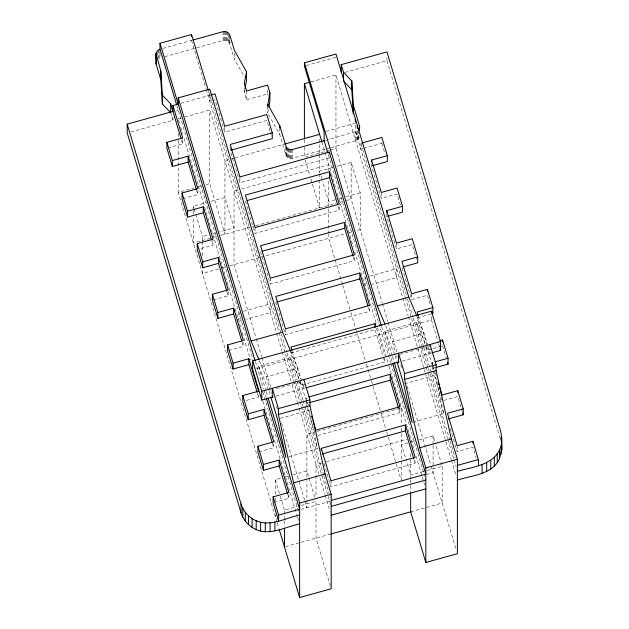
<?xml version="1.0" encoding="UTF-8"?>
<svg xmlns="http://www.w3.org/2000/svg" width="629" height="629" viewBox="0 0 629 629"><rect width="100%" height="100%" fill="white"/><g stroke="black" fill="none" stroke-linecap="round" stroke-linejoin="round"><path stroke-width="0.47" stroke-dasharray="3.15 2.36" d="M267.6 90.018L267.6 93.941L246.568 99.791L244.288 92.188L244.634 90.411M330.256 147.846L292.587 158.319C289.867 159.011 286.659 157.462 285.81 154.718L279.74 134.457L267.655 113.126L268.512 108.668M331.2 147.587L356.627 140.432L359.198 137.908L359.198 134.96M325.555 140.322L357.453 131.131L357.453 139.96M162.777 48.409L192.018 40.28M164.704 56.704L195.784 48.063M196.728 47.804L223.098 40.476C225.842 39.658 229.066 41.286 229.868 44.077L234.428 59.268L244.579 77.186M306.26 65.526L335.957 57.278M180.995 103.298L209.756 95.301M176.458 110.452L178.211 109.965M211.517 100.703L209.756 101.19L209.756 92.652M212.39 100.459L215.024 99.728L224.734 132.145L266.798 120.446L271.17 135.031M130.934 131.933L172.951 120.249L172.951 114.368M178.211 118.795L180.995 118.016M184.706 116.986L209.756 110.02L276.367 332.301M310.907 81.904L335.957 74.937L402.568 297.218M344.951 72.437L386.961 60.754L386.961 57.813M167.817 147.964L182.669 143.837L182.669 138.93M325.995 131.367L355.692 123.111L355.692 140.778M234.397 158.036L224.938 160.67L224.938 234.255L209.756 183.613L209.756 110.02M235.348 157.769L283.616 144.356M276.996 522.039L178.211 192.38L193.984 187.992M198.622 186.703L201.406 185.932M206.045 184.643L209.756 183.613M329.462 150.331L304.405 157.297L304.405 145.519M330.39 150.072L335.957 148.523L335.957 74.937M183 198.615L197.844 194.487L197.844 190.563M230.198 147.43L230.198 150.378L239.908 182.787L329.297 157.942L329.297 155.976M362.681 148.664L360.849 149.167L360.849 143.278M363.593 148.405L381.882 143.326L381.882 141.36M237.825 190.005L234.043 191.051L234.043 264.644L255.979 337.859M241.615 188.952L328.692 164.743L328.692 170.553M193.386 210.102L193.386 206.233L206.375 202.617M211.014 201.327L224.938 197.459L234.043 227.847L219.199 231.975M332.576 167.534L319.587 171.151L320.688 174.831M337.215 166.245L351.139 162.376L360.244 192.765L360.244 229.561L356.462 230.607M202.491 240.49L202.491 236.622L208.057 235.073M212.696 233.784L215.48 233.005M335.186 199.731L328.692 201.539L322.622 181.278M338.897 198.701L341.681 197.923M346.32 196.633L360.244 192.765M210.393 238.297L193.386 243.03L193.386 216.887M213.797 237.353L216.58 236.575M220.779 235.411L254.784 225.96M255.728 225.693L336.02 203.371M339.802 202.326L342.781 201.492M346.414 200.486L351.139 199.173L351.139 162.376M200.958 248.479L213.019 245.129L213.019 240.223M245.373 201.021L255.091 233.438L339.22 210.047L339.22 204.158M371.566 163.98L371.566 165.938L381.284 198.355L397.056 193.968L400.335 204.905M218.554 268.953L202.491 273.418L202.491 268.575M222.328 267.899L226.11 266.853M229.884 265.8L260.115 257.395M261.059 257.135L345.392 233.689M348.906 232.714L351.894 231.881M213.349 299.907L228.201 295.779L228.201 290.873M260.548 251.671L270.266 284.08L354.394 260.689L354.394 254.808M386.749 213.64L386.749 216.58L396.459 248.998L412.239 244.61L416.61 259.195M243.557 311.253L270.47 303.776L270.47 312.605L246.34 319.312M369.758 276.17L396.671 268.693L396.671 277.523L371.613 284.489M241.701 320.601L238.918 321.38L240.883 327.945M354.717 251.592L365.119 286.289L367.902 285.519M228.524 350.55L243.376 346.422L243.376 342.498M275.73 302.313L285.44 334.73L369.577 311.339L369.577 306.433M402.198 268.158L411.633 299.64L427.413 295.26L430.692 306.197M290.905 352.963L375.041 329.572L384.751 361.982L300.623 385.373L290.905 352.963L290.905 350.998M431.022 314.013L417.098 317.881L426.816 350.29L442.588 345.903L442.588 343.945M265.973 390.751L258.645 366.314L290.197 357.547L299.373 379.263M392.174 355.668L384.846 331.231L416.398 322.465L426.336 345.989M256.467 368.665L431.47 320.012L431.47 315.105M259.407 360.755L266.24 376.92L297.784 368.154L303.854 388.408L303.854 383.501M385.608 325.673L392.433 341.838L423.985 333.063L427.571 345.038M276.39 388.683L299.593 382.235M399.808 354.371L426.721 346.894L433.57 369.766M246.489 400.421L258.55 397.064L258.55 393.141M275.982 396.16L305.301 388.007M402.222 361.062L431.117 353.034M432.28 364.6L432.28 362.634L434.136 362.123M307.196 407.309L306.087 403.606L308.918 402.819M441.715 400.013L432.28 368.523L435.064 367.745M280.251 418.332L309.02 410.336L307.644 405.768M404.596 383.769L435.221 375.254L433.845 370.678M316.356 431.525L306.897 434.159L306.897 479.668M317.307 431.258L401.546 407.844L401.546 424.3M258.881 451.842L273.733 447.714L273.733 443.791M317.684 435.496L399.926 412.632L399.926 406.743M443.846 400.421L457.77 396.553L462.409 412.05M288.75 456.709L317.519 448.705L309.02 410.336M413.096 422.138L443.72 413.623L435.221 375.254M321.678 462.968L316.002 464.54L316.002 496.493M326.412 461.647L406.861 439.286M275.345 494.245L275.345 479.723L281.839 477.914M285.55 476.884L288.334 476.114M292.972 474.816L306.897 470.948L315.451 499.497M408.04 442.832L401.546 444.64L406.232 460.294M411.751 441.802L414.535 441.023M419.173 439.734L433.09 435.866L435.575 444.153M274.063 502.485L288.908 498.357L288.908 493.451M324.037 463.51L330.972 486.665L415.109 463.274L415.109 459.351M450.23 428.428L457.165 451.583L472.945 447.195L476.224 458.132M284.45 519.79L284.45 510.111L297.438 506.494M301.149 505.464L316.002 501.337L316.002 538.133L330.335 585.969M423.639 471.412L410.651 475.029L406.507 461.214M427.35 470.382L442.203 466.254L435.85 445.073M300.851 509.427L330.131 501.282M426.478 474.502L433.09 472.662L433.09 467.819M285.377 546.648L300.505 542.442M301.149 542.261L329.793 534.296M410.651 511.817L442.203 503.051L442.203 466.254M417.161 316.898L423.985 333.063M384.846 331.231L394.784 354.756M290.574 351.084L297.784 368.154M258.645 366.314L268.583 389.846M386.961 60.754L500.794 440.607L500.794 436.675M381.882 143.326L385.16 154.262M442.588 345.903L446.142 357.752M431.47 320.012L438.366 343.033M438.641 343.953L439.467 346.721M427.854 345.958L430.055 353.325L430.055 348.419M418.214 315.695L426.816 344.401L426.816 350.29M432.28 362.634L432.831 364.49M433.114 365.418L434.222 369.121M435.331 372.824L436.44 376.527M416.398 322.465L423.718 346.894M424.001 347.837L431.329 372.274M431.604 373.209L443.72 413.623M361.132 144.222L407.285 298.232M407.568 299.168L412.915 317.016M413.19 317.952L421.917 347.066M422.201 348.002L428.113 367.721M428.388 368.665L449.782 440.033M450.057 440.968L455.129 457.873M355.692 131.948L405.1 296.825M405.312 297.541L425.896 366.227M426.14 367.037L427.586 371.857M427.83 372.675L447.541 438.452M447.809 439.349L453.721 459.084M453.996 460.003L455.97 466.584M402.851 298.154L408.19 315.978M408.473 316.914L425.055 372.25M425.338 373.186L451.197 459.469M451.473 460.412L455.97 475.414M335.957 148.523L382.18 302.769M382.463 303.713L387.81 321.545M388.085 322.48L397.088 352.515M400.744 364.718L401.868 368.476M407.215 386.308L430.841 465.153M431.124 466.089L455.97 549.007M392.433 341.838L395.476 351.965M396.577 355.652L397.127 357.492M395.169 355.66L396.813 361.156M392.449 356.612L393.864 361.305M381.646 326.718L392.339 362.406M328.346 154.765L388.164 354.371M388.4 355.149L390.695 362.807M390.931 363.601L424.701 476.295M321.836 141.855L336.169 189.691M337.293 193.441L353.309 246.898M365.677 288.168L376.079 322.874M377.486 327.56L388.73 365.072M389.005 366.015L414.582 451.363M415.989 456.049L421.894 475.744M422.177 476.688L423.576 481.374M423.86 482.309L424.701 485.124M376.425 328.314L384.476 355.173M338.111 206.343L339.22 210.047M353.286 256.986L354.394 260.689M368.468 307.636L369.577 311.339M398.817 408.929L399.926 412.632M414 459.571L415.109 463.274M320.963 175.75L322.347 180.358M305.254 160.112L309.751 175.114M310.875 178.872L319.587 207.94L319.587 179.863M342.475 284.324L328.692 238.328L328.692 234.46M342.758 285.259L350.628 311.544M350.911 312.479L355.975 329.376M356.258 330.311L366.102 363.169M366.385 364.105L371.165 380.065M371.448 381.001L381.009 412.915M381.292 413.851L386.355 430.747M386.638 431.683L388.038 436.377M388.321 437.32L400.98 479.557M267.6 93.941L268.103 95.632M292.296 351.705L300.34 378.564M308.304 405.131L306.087 397.717L306.087 399.682M300.52 381.976L305.725 399.36M306.001 400.272L307.377 404.848M307.471 408.237L314.406 431.392M290.197 357.547L296.959 380.105M297.242 381.04L302.871 399.84M303.154 400.775L304.562 405.477M304.845 406.413L317.519 448.705M208.639 91.559L286.667 351.941M286.95 352.885L295.685 382.023M295.96 382.967L301.881 402.702M302.164 403.645L303.571 408.347M303.854 409.282L323.573 475.092M323.856 476.027L330.335 497.649M191.546 40.413L205.919 88.382M206.202 89.326L278.899 331.908M279.182 332.851L330.893 505.417M276.65 333.236L281.989 351.061M282.272 351.996L290.983 381.072M292.108 384.822L297.171 401.703M297.446 402.639L298.854 407.333M299.137 408.268L318.809 473.92M319.933 477.67L324.996 494.559M325.272 495.495L330.335 512.376M256.262 338.795L261.609 356.627M261.892 357.563L270.887 387.606M276.516 406.373L277.641 410.132M281.58 423.27L304.64 500.236M304.923 501.171L306.897 507.745L306.897 480.635M266.24 376.92L271.201 393.495M268.968 390.751L270.612 396.239M266.256 391.694L267.946 397.331M255.398 361.651L263.567 388.919M263.85 389.854L266.106 397.379M176.906 105.617L252.968 359.442M262.725 391.985L299.349 514.192M178.487 119.73L179.611 123.481M180.735 127.231L182.709 133.796M184.108 138.49L210.251 225.709M211.375 229.459L238.635 320.436M242.291 332.631L250.444 359.827M262.812 401.098L271.524 430.173M272.923 434.859L297.375 516.456M297.659 517.392L298.783 521.15M181.561 140.133L182.669 143.837M196.46 189.856L197.844 194.487M211.635 240.498L213.019 245.129M227.093 292.068L228.201 295.779M241.992 341.791L243.376 346.422M257.442 393.361L258.55 397.064M272.341 443.083L273.733 447.714M287.799 494.653L288.908 498.357M170.671 112.654L172.951 120.249M193.386 206.233L193.936 208.073M194.212 208.993L195.595 213.601M195.871 214.52L202.491 236.622M275.345 479.723L280.031 495.377M280.314 496.297L284.45 510.111M277.279 522.958L278.93 528.486M457.165 445.694L457.165 451.583M433.09 435.866L433.09 444.577M433.09 445.552L433.09 466.852M432.28 365.583L432.28 368.523M411.633 293.759L411.633 299.64M410.651 453.721L410.651 458.565M410.651 459.532L410.651 478.897M410.651 479.864L410.651 484.707M410.651 485.674L410.651 491.485M401.546 428.176L401.546 481.429M396.459 243.116L396.459 248.998M384.751 358.058L384.751 361.982M381.284 192.466L381.284 198.355M365.119 277.46L365.119 286.289M358.75 134.755L358.75 138.679M358.168 130.541L358.168 139.371M356.627 131.603L356.627 140.432M330.972 480.776L330.972 486.665M328.692 181.199L328.692 233.493M319.587 139.198L319.587 153.72M319.587 154.687L319.587 173.085M319.587 174.052L319.587 178.895M306.087 400.665L306.087 403.606M304.405 139.638L304.405 144.544M300.623 380.466L300.623 385.373M292.587 149.49L292.587 158.319M291.675 149.639L291.675 158.469M290.747 149.639L290.747 158.469M289.827 149.49L289.827 158.319M288.931 149.199L288.931 158.028M288.098 148.766L288.098 157.604M287.343 148.216L287.343 157.046M286.698 147.548L286.698 156.377M286.179 146.769L286.179 155.599M285.81 146.864L285.81 154.718M285.44 328.841L285.44 334.73M284.45 520.757L284.45 526.567M279.74 127.585L279.74 134.457M275.345 498.121L275.345 501.022M275.345 514.577L275.345 516.519M270.266 278.191L270.266 284.08M267.655 106.262L267.655 113.126M255.091 227.549L255.091 233.438M246.568 90.953L246.568 99.791M244.288 89.247L244.288 92.188M239.908 176.898L239.908 182.787M238.918 312.542L238.918 320.397M234.428 53.386L234.428 59.268M229.868 40.154L229.868 44.077M229.514 35.342L229.514 43.189M229.011 37.496L229.011 42.402M228.39 33.872L228.39 41.718M227.659 32.331L227.659 41.16M226.841 31.89L226.841 40.72M225.953 31.599L225.953 40.429M225.025 31.45L225.025 40.28M224.734 126.256L224.734 132.145M224.066 31.466L224.066 40.295M223.098 31.647L223.098 40.476M202.491 241.457L202.491 255.987M193.386 211.077L193.386 215.912M178.211 133.505L178.211 139.394M178.211 140.377L178.211 192.38M159.994 53.111L159.994 58.017L159.074 58.363L159.074 49.526M158.256 50.013L158.256 57.86M157.549 52.577L157.549 55.517"/><path stroke-width="0.94" d="M170.034 111.986L162.376 103.989L160.812 79.734L156.251 64.543C156.44 59.826 153.625 51.208 159.994 49.188L159.994 43.299L191.546 34.524L208.356 90.631M156.204 61.784L156.071 63.608M457.377 480.108C471.829 475.257 492.263 474.84 499.505 458.635C501.738 450.105 502.367 440.575 500.794 431.769L386.961 51.924L341.217 64.645L341.217 72.492M501.038 454.382L501.8 449.892L501.738 436.44M192.961 40.02L223.098 31.647C225.842 30.829 229.066 32.456 229.868 35.248L234.428 50.438L246.513 71.769L244.288 83.358L246.568 90.953L267.6 85.112L269.88 92.707L269.88 101.536L268.85 106.883M244.972 88.626L246.513 80.598L246.513 71.769M267.655 106.262L269.88 92.707M457.377 471.278C473.016 466.891 496.265 464.815 501.038 445.552M358.168 130.541L359.497 128.23L359.623 126.39L353.356 105.161L351.784 80.905L343.489 72.241L341.217 64.645M299.624 523.957C285.59 526.693 270.604 535.908 256.192 529.587C249.037 526.465 243.337 520.301 241.033 512.816L127.2 132.971L127.2 124.141L172.951 111.419L172.951 105.538L178.211 104.076L178.211 97.888L209.756 89.121L282.61 332.222L290.574 351.084M327.788 152.894L324.139 140.715L324.139 131.886L304.405 66.045L304.405 62.806L335.957 54.039L408.811 297.14L416.775 316.002M210.636 95.065L215.024 93.847L224.734 126.256L266.798 114.557L272.263 132.79L272.263 138.679L231.134 150.119M304.405 138.655L304.405 83.704L309.979 82.163M172.354 166.457L172.354 160.568L188.134 156.181L188.134 162.07L172.354 166.457L166.889 148.224L166.889 142.335L182.669 137.948L172.951 105.538M272.263 132.79L230.198 144.489L239.908 176.898L329.297 152.053L381.363 325.783M284.567 144.088L319.587 134.354M324.611 140.589L292.587 149.49C289.867 150.182 286.659 148.633 285.81 145.881L279.74 125.627L267.655 104.296M187.528 217.099L187.528 211.218L203.309 206.831L203.309 212.72L187.528 217.099L182.072 198.874L182.072 192.985L197.844 188.598L188.134 156.181M361.761 143.027L381.882 137.437L387.346 155.67L387.346 161.551L372.494 165.679M329.51 171.748L245.373 195.132L255.091 227.549L339.22 204.158L329.51 171.748L329.51 177.63L337.553 204.488M371.566 162.015L371.566 160.049L387.346 155.67M247.268 200.494L329.51 177.63M202.711 267.742L202.711 261.861L218.483 257.473L218.483 263.362L202.711 267.742L197.247 249.516L197.247 243.627L213.019 239.24L203.309 206.831M344.684 222.391L260.548 245.782L270.266 278.191L354.394 254.808L344.684 222.391L344.684 228.28L353.011 256.058M386.749 212.657L386.749 210.699L402.521 206.312L397.056 188.079L381.284 192.466L371.566 160.049M262.442 251.144L344.684 228.28M387.676 216.321L402.521 212.193L402.521 206.312M217.886 318.392L217.886 312.503L233.666 308.124L233.666 314.005L217.886 318.392L212.421 300.159L212.421 294.278L228.201 289.89L218.483 257.473M359.859 273.041L275.73 296.424L285.44 328.841L369.577 305.45L359.859 273.041L359.859 278.922L367.91 305.78M386.749 210.699L396.459 243.116L412.239 238.729L417.703 256.954L401.923 261.342L411.633 293.759L427.413 289.371L432.878 307.605L432.878 313.494L432.335 311.669M276.674 302.054L359.859 278.922M402.851 266.971L417.703 262.843L417.703 256.954M233.068 369.042L233.068 363.153L248.84 358.766L248.84 364.655L233.068 369.042L227.596 350.809L227.596 344.92L243.376 340.533L233.666 308.124M178.211 97.888L251.057 340.997L282.61 332.222M304.405 62.806L377.258 305.906L408.811 297.14M375.875 326.459L375.041 323.683L290.905 347.074L292.013 350.778M432.878 307.605L417.098 311.992L418.214 315.695M273.143 396.946L261.79 400.107L252.685 369.718L252.685 360.889L431.47 311.182L440.575 341.571L440.575 350.4L432.06 352.767M248.243 419.685L248.243 413.796L264.015 409.408L264.015 415.297L248.243 419.685L242.778 401.451L242.778 395.57L258.55 391.183L248.84 358.766M439.805 340.792L442.588 340.022L448.052 358.247L448.052 364.136L435.991 367.493M261.79 400.107L261.79 391.269L440.575 341.571M306.252 387.747L398.951 361.974M308.918 396.93L390.216 374.326L399.926 406.743L315.797 430.134L313.022 420.872M435.064 361.864L448.052 358.247M309.932 399.84L309.932 405.721L325.107 474.03L331.176 494.292L331.176 588.775L299.624 597.55L299.624 503.058L293.554 482.805L278.38 414.495L278.38 408.606L309.932 399.84L303.854 379.578M436.125 364.749L436.125 370.638L451.308 438.948L457.377 459.209L457.377 553.693L425.825 562.468L425.825 467.976L419.755 447.722L404.581 379.413L404.581 373.524L436.125 364.749L430.055 344.495L430.055 346.453M309.861 402.552L390.216 380.215L390.216 374.326M278.38 414.495L309.932 405.721M404.581 379.413L436.125 370.638M263.417 470.335L263.417 464.446L279.197 460.058L279.197 465.947L263.417 470.335L257.953 452.102L257.953 446.213L273.733 441.825L264.015 409.408M448.383 418.914L463.235 414.786L463.235 408.897L457.77 390.664L441.99 395.051L439.498 386.717M321.262 448.367L405.391 424.976L415.109 457.393L330.972 480.776L321.262 448.367L321.262 450.325M463.235 408.897L447.455 413.284L457.165 445.694L472.945 441.306L478.41 459.54L478.41 465.429M322.205 453.989L405.391 430.865L405.391 424.976M293.554 482.805L325.107 474.03M419.755 447.722L451.308 438.948M273.135 496.855L278.592 515.088L278.592 520.977L273.135 502.744L273.135 496.855L288.908 492.476L279.197 460.058M299.624 503.058L331.176 494.292M425.825 467.976L457.377 459.209M278.592 515.088L299.624 509.246L266.382 398.314M331.176 500.472L425.825 474.156L392.622 363.35M457.377 465.389L478.41 459.54M127.2 124.141L241.033 503.986C243.337 511.471 249.037 517.636 256.192 520.757C270.604 527.078 285.59 517.864 299.624 515.127M331.176 506.361L425.825 480.045M331.176 515.19L425.825 488.875M330.736 534.037L411.028 511.715M343.489 81.07L351.784 89.743L353.356 113.991L353.356 105.161M156.055 53.85L160.812 70.904L162.376 95.16L170.671 103.824L181.003 138.278M377.258 305.906L384.846 323.872M251.057 340.997L259.03 359.859M447.51 362.312L448.052 364.136M462.685 412.962L463.235 414.786M440.025 348.56L440.575 350.4M438.106 382.086L438.94 384.862M355.015 119.518L355.841 122.278M356.942 125.965L357.775 128.725M404.581 373.524L398.511 353.262L398.511 362.1M397.088 362.068L403.669 384.028L412.168 422.397L394.139 362.249M304.405 83.704L321.836 141.855M390.216 380.215L398.542 408.001M405.391 430.865L413.717 458.643M425.825 562.468L410.651 511.817L410.651 492.452M311.63 416.241L312.464 419.016M278.38 408.606L272.31 388.352L272.31 397.182M270.887 397.151L277.468 419.111L285.967 457.48L268.221 398.267M159.994 43.299L255.115 360.716M159.994 49.188L176.623 104.681M252.685 360.889L261.79 391.269M188.134 162.07L196.46 189.856M203.309 212.72L211.36 239.57M218.483 263.362L226.81 291.148M233.666 314.005L241.709 340.863M248.84 364.655L257.167 392.441M264.015 415.297L272.066 442.156M279.197 465.947L287.524 493.726M166.889 142.335L172.354 160.568M182.072 192.985L187.528 211.218M197.247 243.627L202.711 261.861M212.421 294.278L217.886 312.503M227.596 344.92L233.068 363.153M242.778 395.57L248.243 413.796M257.953 446.213L263.417 464.446M279.205 529.406L299.624 597.55M501.738 445.269L501.8 449.892M499.505 449.806L499.505 458.635M497.248 453.737L497.248 462.567M494.323 457.259L494.323 466.089M490.793 460.271L490.793 469.1M486.697 462.685L486.697 471.514M482.089 464.406L482.089 473.236M472.945 441.306L472.945 443.272M457.77 390.664L457.77 392.63M442.588 340.022L442.588 341.979M431.47 311.182L431.47 313.148M427.413 289.371L427.413 291.329M375.041 323.683L375.041 327.607M359.623 126.39L359.623 128.347M359.426 125.423L359.426 130.329M351.784 80.905L351.784 89.743M343.489 72.241L343.489 80.087M329.297 152.053L329.297 154.011M284.45 528.509L284.45 546.908M279.74 125.627L279.74 127.585M274.912 521.999L274.912 530.829M270.061 522.903L270.061 531.741M265.265 522.966L265.265 531.796M260.603 522.235L260.603 531.065M256.192 520.757L256.192 529.587M252.103 518.579L252.103 527.416M248.455 515.772L248.455 524.602M245.326 512.368L245.326 521.197M242.818 508.421L242.818 517.25M241.033 503.986L241.033 512.816M191.546 34.524L191.546 36.49M170.671 103.824L170.671 112.654M162.376 95.16L162.376 103.989M160.812 70.904L160.812 79.734M156.204 52.954L156.251 64.543"/></g></svg>
